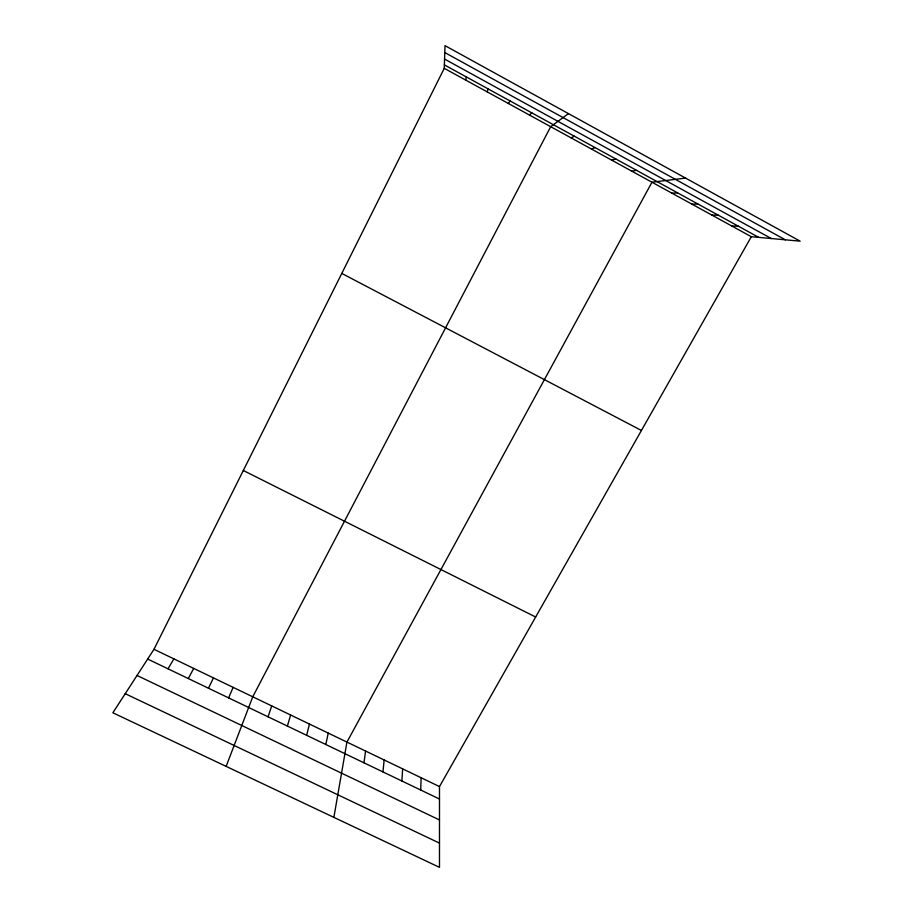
<?xml version="1.0" encoding="UTF-8"?>
<svg xmlns="http://www.w3.org/2000/svg" width="913" height="913" viewBox="0 0 913 913"><rect width="100%" height="100%" fill="white"/><g stroke="black" fill="none" stroke-linecap="round" stroke-linejoin="round"><path stroke-width="1.37" d="M751.319 236.707L439.495 786.584L439.484 867.35L112.87 712.779L153.977 649.303L444.254 68.327L445.008 45.65L800.13 241.158L751.319 236.707L444.254 68.327M420.722 790.03L421.121 777.75M401.868 780.98L402.667 768.883M382.958 771.907L384.156 759.981M363.979 762.812L365.577 751.045M333.873 817.363L346.94 742.086L651.962 182.223L685.583 178.092M465.71 80.093L466.36 76.954M325.815 744.506L328.235 733.093M306.631 735.296L309.461 724.066M287.378 726.063L290.631 715.005M268.057 716.796L271.72 705.92M226.139 766.384L252.753 696.802L550.687 126.69L568.468 113.611M487.086 91.814L488.25 88.96M228.615 697.886L233.146 687.363M208.484 688.231L213.459 677.903M188.295 678.542L193.704 668.407M168.015 668.818L173.881 658.878M508.37 103.477L510.047 100.921M529.563 115.106L531.754 112.835M571.093 137.874L574.288 136.174M591.43 149.024L595.105 147.598M611.687 160.14L615.841 158.976M631.864 171.199L636.498 170.309M671.991 193.202L677.572 192.837M691.94 204.147L697.989 204.044M711.809 215.046L718.314 215.206M731.598 225.899L738.571 226.31M125.229 693.686L439.484 843.121M147.666 659.06L439.495 799.035M137.03 675.472L439.495 819.954M153.977 649.303L439.495 786.584M243.315 470.503L535.657 617.028M341.782 273.421L641.44 430.48M444.563 59.06L771.314 238.533M444.369 64.891L758.749 237.391M444.779 52.543L785.34 239.811"/></g></svg>
